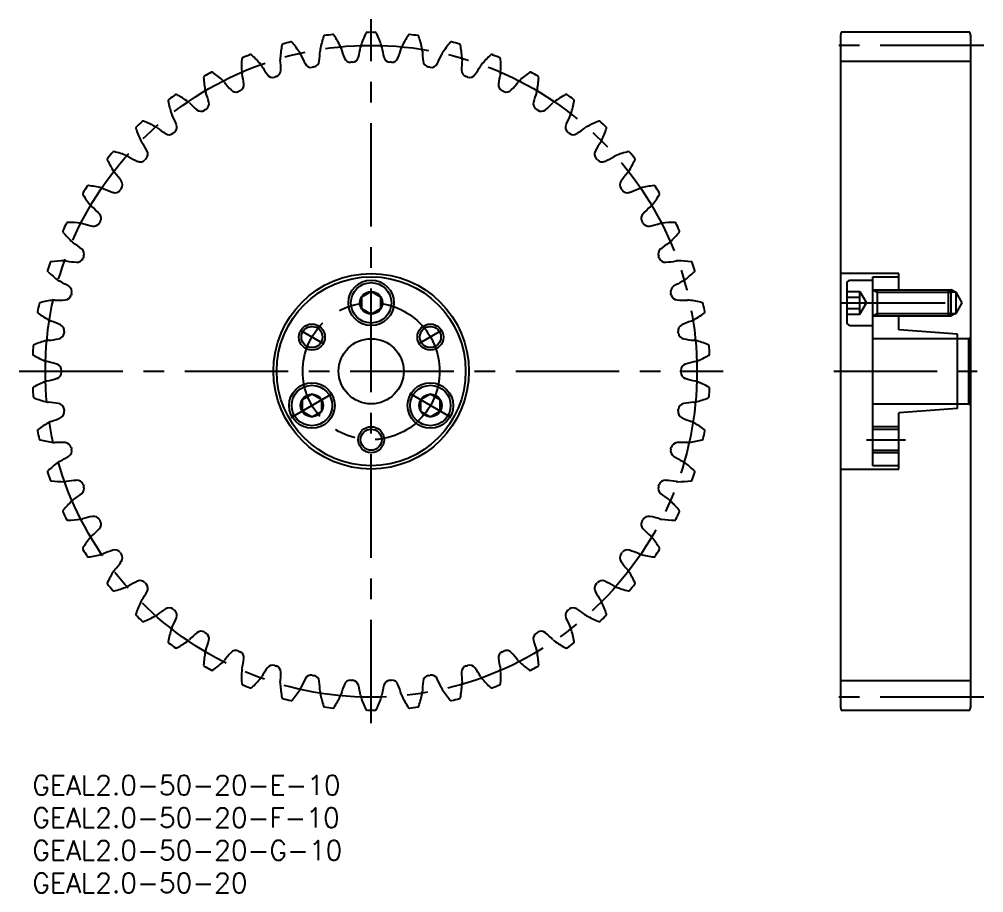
# Model space of a CAD drawing. Extents: x -2 to 221, y -18 to 256.
# Drawn here: x -2 to 146, y -18 to 116 of the extents above; entities that cross this region are included whole.
import ezdxf

# ---------------------------------------------------------------- set-up
doc = ezdxf.new("R2010")
doc.units = 0
doc.header["$LTSCALE"] = 0.5
doc.linetypes.add('CENTER', pattern=[50.8, 31.75, -6.35, 6.35, -6.35])
for name, color, linetype in [('AM_0', 7, 'CONTINUOUS'), ('MSM_CENTER', 1, 'CENTER'), ('MSM_CONTINUOUS', 7, 'CONTINUOUS'), ('MSM_NARROW', 5, 'CONTINUOUS'), ('MSM_PART_NUMBER', 7, 'CONTINUOUS')]:
    doc.layers.add(name, color=color, linetype=linetype)
doc.styles.get("Standard").update_dxf_attribs({"font": 'txt.shx', "height": 2, "bigfont": 'bigfont.shx'})

# ---------------------------------------------------------------- blocks, each defined once
blk = doc.blocks.new('*U4')
at = {"layer": 'MSM_PART_NUMBER'}
blk.add_text('GEAL2.0-50-20-F-10', height=3, dxfattribs=at).set_placement((0, -8))
blk = doc.blocks.new('*U5')
at = {"layer": 'MSM_PART_NUMBER'}
blk.add_text('GEAL2.0-50-20-E-10', height=3, dxfattribs=at).set_placement((0, -3))
blk = doc.blocks.new('*U6')
at = {"layer": 'MSM_PART_NUMBER'}
blk.add_text('GEAL2.0-50-20-G-10', height=3, dxfattribs=at).set_placement((0, -13))
blk = doc.blocks.new('*U7')
at = {"layer": 'MSM_PART_NUMBER'}
blk.add_text('GEAL2.0-50-20', height=3, dxfattribs=at).set_placement((0, -18))

msp = doc.modelspace()

# ---------------------------------------------------------------- linework, layer by layer
at = {"layer": 'AM_0'}
for p, q in [((129, 53.12), (133, 53.12)), ((129, 49.88), (133, 49.88))]:
    msp.add_line(p, q, dxfattribs=at)
at = {"layer": 'MSM_CENTER'}
for p, q in [((52, 8), (52, 116)), ((146, 112), (122, 112)), ((124.2, 72.5), (143.17, 72.5)), ((41.09, 68.3), (44.73, 66.2)), ((62.91, 68.3), (59.27, 66.2)), ((-2, 62), (106, 62)), ((123, 62), (145, 62)), ((39.72, 54.91), (46.09, 58.59)), ((64.28, 54.91), (57.91, 58.59)), ((128, 51.5), (134, 51.5)), ((146, 12), (122, 12))]:
    msp.add_line(p, q, dxfattribs=at)
for radius in [50, 10.5]:
    msp.add_circle((52, 62), radius, dxfattribs=at)
at = {"layer": 'MSM_CONTINUOUS'}
for p, q in [((124.13, 114), (124, 113.5)), ((143.87, 114), (124.13, 114)), ((144, 113.5), (143.87, 114)), ((124, 113.5), (124, 10.5)), ((144, 10.5), (144, 113.5)), ((144, 109.5), (124, 109.5)), ((133, 77), (124, 77)), ((133, 74.5), (133, 77)), ((125, 75.6), (125.4, 76)), ((125, 75.6), (125, 69.4)), ((125.4, 76), (129, 76)), ((129, 47.5), (129, 76.5)), ((129, 76.5), (133, 76.5)), ((52, 74.23), (50.5, 73.37)), ((53.5, 73.37), (52, 74.23)), ((125, 74.23), (127, 74.23)), ((127, 74.23), (128, 72.5)), ((127, 70.77), (127, 74.23)), ((129, 74.5), (140.62, 74.5)), ((129.66, 74.5), (129.66, 70.5)), ((140.62, 70.5), (140.62, 74.5)), ((141, 74.12), (140.62, 74.5)), ((141.75, 74.12), (140.95, 74.12)), ((141, 70.88), (141, 74.12)), ((141.75, 70.88), (141.75, 74.12)), ((142.69, 72.5), (141.75, 74.12)), ((50.5, 73.37), (50.5, 71.63)), ((53.5, 71.63), (53.5, 73.37)), ((125, 73.37), (127, 73.37)), ((50.5, 71.63), (52, 70.77)), ((52, 70.77), (53.5, 71.63)), ((125, 71.63), (127, 71.63)), ((127, 70.77), (128, 72.5)), ((141.75, 70.88), (142.69, 72.5)), ((125, 70.77), (127, 70.77)), ((129, 70.5), (140.62, 70.5)), ((133, 68.38), (133, 70.5)), ((140.62, 70.5), (141, 70.88)), ((140.95, 70.88), (141.75, 70.88)), ((125.4, 69), (125, 69.4)), ((125.4, 69), (129, 69)), ((142, 67.69), (133, 68.38)), ((143.7, 67), (129, 67)), ((142, 56.31), (142, 67.69)), ((144, 67.3), (143.7, 67)), ((143.7, 57), (143.7, 67)), ((42.91, 58.48), (41.41, 57.62)), ((44.41, 57.62), (42.91, 58.48)), ((61.09, 58.48), (59.59, 57.62)), ((62.59, 57.62), (61.09, 58.48)), ((41.41, 57.62), (41.41, 55.88)), ((44.41, 55.88), (44.41, 57.62)), ((59.59, 57.62), (59.59, 55.88)), ((62.59, 55.88), (62.59, 57.62)), ((129, 57), (143.7, 57)), ((142, 56.31), (133, 55.63)), ((143.7, 57), (144, 56.7)), ((41.41, 55.88), (42.91, 55.02)), ((42.91, 55.02), (44.41, 55.88)), ((59.59, 55.88), (61.09, 55.02)), ((61.09, 55.02), (62.59, 55.88)), ((133, 47), (133, 55.63)), ((133, 47.5), (129, 47.5)), ((124, 47), (133, 47)), ((144, 14.5), (124, 14.5)), ((124, 10.5), (124.13, 10)), ((143.87, 10), (144, 10.5)), ((124.13, 10), (143.87, 10))]:
    msp.add_line(p, q, dxfattribs=at)
for centre, radius in [((52, 62), 15), ((52, 62), 14.5), ((52, 72.5), 3.5), ((52, 72.5), 3.1), ((52, 72.5), 1.73), ((42.91, 67.25), 1.62), ((61.09, 67.25), 1.62), ((52, 62), 5), ((42.91, 56.75), 3.5), ((42.91, 56.75), 3.1), ((61.09, 56.75), 3.5), ((61.09, 56.75), 3.1), ((42.91, 56.75), 1.73), ((61.09, 56.75), 1.73), ((52, 51.5), 1.62)]:
    msp.add_circle(centre, radius, dxfattribs=at)
for centre, radius, start, end in [((51.37, 113.8), 0.2, 90.6968, 154.7413), ((52, 62), 52, 89.3032, 90.6968), ((52.63, 113.8), 0.2, 25.2587, 89.3032), ((52, 62), 52, 103.7032, 105.0968), ((39.73, 112.33), 0.2, 39.6587, 103.7032), ((60.54, 108.2), 16.67, 161.9413, 169), ((44.88, 113.31), 0.2, 97.8969, 161.9413), ((52, 62), 52, 96.5032, 97.8968), ((46.13, 113.47), 0.2, 32.4587, 96.5032), ((32.24, 104.63), 16.67, 25.4, 32.4587), ((66.26, 106.77), 16.67, 154.7413, 161.8), ((37.74, 106.77), 16.67, 18.2, 25.2587), ((71.76, 104.63), 16.67, 147.5413, 154.6), ((57.87, 113.47), 0.2, 83.4968, 147.5413), ((52, 62), 52, 82.1032, 83.4968), ((59.12, 113.31), 0.2, 18.0587, 82.1032), ((43.46, 108.2), 16.67, 11, 18.0587), ((64.27, 112.33), 0.2, 76.2968, 140.3413), ((52, 62), 52, 74.9032, 76.2968), ((54.68, 108.91), 16.67, 169.1413, 176.2), ((38.51, 112.01), 0.2, 105.0969, 169.1413), ((27.05, 101.82), 16.67, 32.6, 39.6587), ((24.16, 111.8), 20, 353.5541, 358.0665), ((45.8, 111.07), 1.65, 169, 178.1121), ((45.8, 111.07), 1.65, 16.2879, 25.4), ((66.58, 117.16), 20, 196.3335, 200.8459), ((30.62, 114.89), 20, 346.3541, 350.8665), ((52, 111.46), 1.65, 161.8, 170.9121), ((52, 111.46), 1.65, 9.0879, 18.2), ((73.38, 114.89), 20, 189.1335, 193.6459), ((37.42, 117.16), 20, 339.1541, 343.6665), ((58.2, 111.07), 1.65, 154.6, 163.7121), ((58.2, 111.07), 1.65, 1.8879, 11), ((79.84, 111.8), 20, 181.9335, 186.4459), ((76.95, 101.82), 16.67, 140.3413, 147.4), ((65.49, 112.01), 0.2, 10.8587, 74.9032), ((49.32, 108.91), 16.67, 3.8, 10.8587), ((48.78, 108.88), 16.67, 176.3413, 183.4), ((32.35, 109.93), 0.2, 112.2969, 176.3413), ((52, 62), 52, 110.9032, 112.2968), ((33.52, 110.39), 0.2, 46.8587, 110.9032), ((22.26, 98.38), 16.67, 39.8, 46.8587), ((39.7, 109.91), 1.65, 176.2, 185.3121), ((18.14, 107.92), 20, 0.7541, 5.2665), ((39.7, 109.91), 1.65, 23.4879, 32.6), ((59.55, 118.55), 20, 203.5335, 208.0459), ((43.04, 109.67), 1, 280.646, 353.5541), ((48.82, 110.4), 1, 200.8459, 273.754), ((49.08, 110.41), 1, 273.446, 346.3541), ((54.92, 110.41), 1, 193.6459, 266.554), ((55.18, 110.4), 1, 266.246, 339.1541), ((60.96, 109.67), 1, 186.4459, 259.354), ((44.45, 118.55), 20, 331.9541, 336.4665), ((64.3, 109.91), 1.65, 147.4, 156.5121), ((85.86, 107.92), 20, 174.7335, 179.2459), ((64.3, 109.91), 1.65, 354.6879, 3.8), ((81.74, 98.38), 16.67, 133.1413, 140.2), ((70.48, 110.39), 0.2, 69.0968, 133.1413), ((52, 62), 52, 67.7032, 69.0968), ((71.65, 109.93), 0.2, 3.6587, 67.7032), ((55.22, 108.88), 16.67, 356.6, 3.6587), ((33.79, 107.99), 1.65, 30.6879, 39.8), ((52.41, 119.05), 20, 210.7335, 215.2459), ((37.14, 108.17), 1, 287.846, 0.7541), ((42.78, 109.62), 1, 208.0459, 280.954), ((52, 62), 47.5, 100.646, 100.954), ((52, 62), 47.5, 93.446, 93.754), ((52, 62), 47.5, 86.246, 86.554), ((52, 62), 47.5, 79.046, 79.354), ((61.22, 109.62), 1, 259.046, 331.9541), ((66.86, 108.17), 1, 179.2459, 252.154), ((51.59, 119.05), 20, 324.7541, 329.2665), ((70.21, 107.99), 1.65, 140.2, 149.3121), ((26.49, 107.09), 0.2, 119.4969, 183.5413), ((42.93, 108.1), 16.67, 183.5413, 190.6), ((52, 62), 52, 118.1032, 119.4968), ((27.6, 107.69), 0.2, 54.0587, 118.1032), ((17.93, 94.36), 16.67, 47, 54.0587), ((33.79, 107.99), 1.65, 183.4, 192.5121), ((12.65, 103.31), 20, 7.9541, 12.4665), ((36.89, 108.09), 1, 215.2459, 288.154), ((52, 62), 47.5, 107.846, 108.154), ((52, 62), 47.5, 71.846, 72.154), ((67.11, 108.09), 1, 251.846, 324.7541), ((91.35, 103.31), 20, 167.5335, 172.0459), ((70.21, 107.99), 1.65, 347.4879, 356.6), ((86.07, 94.36), 16.67, 125.9413, 133), ((76.4, 107.69), 0.2, 61.8968, 125.9413), ((52, 62), 52, 60.5032, 61.8968), ((61.07, 108.1), 16.67, 349.4, 356.4587), ((77.51, 107.09), 0.2, 356.4587, 60.5032), ((28.17, 105.34), 1.65, 37.8879, 47), ((45.25, 118.65), 20, 217.9335, 222.4459), ((31.23, 105.83), 1, 222.4459, 295.354), ((31.47, 105.94), 1, 295.046, 7.9541), ((72.53, 105.94), 1, 172.0459, 244.954), ((72.77, 105.83), 1, 244.646, 317.5541), ((58.75, 118.65), 20, 317.5541, 322.0665), ((75.83, 105.34), 1.65, 133, 142.1121), ((21.05, 103.53), 0.2, 126.6969, 190.7413), ((52, 62), 52, 125.3032, 126.6968), ((22.06, 104.27), 0.2, 61.2587, 125.3032), ((14.15, 89.84), 16.67, 54.2, 61.2587), ((28.17, 105.34), 1.65, 190.6, 199.7121), ((7.78, 98.05), 20, 15.1541, 19.6665), ((52, 62), 47.5, 115.046, 115.354), ((52, 62), 47.5, 64.646, 64.954), ((96.22, 98.05), 20, 160.3335, 164.8459), ((75.83, 105.34), 1.65, 340.2879, 349.4), ((89.85, 89.84), 16.67, 118.7413, 125.8), ((81.94, 104.27), 0.2, 54.6968, 118.7413), ((52, 62), 52, 53.3032, 54.6968), ((82.95, 103.53), 0.2, 349.2587, 53.3032), ((37.22, 106.6), 16.67, 190.7413, 197.8), ((22.93, 102.01), 1.65, 45.0879, 54.2), ((38.21, 117.36), 20, 225.1335, 229.6459), ((52, 62), 47.5, 122.246, 122.554), ((26.12, 103.02), 1, 302.246, 15.1541), ((77.88, 103.02), 1, 164.8459, 237.754), ((52, 62), 47.5, 57.446, 57.754), ((65.79, 117.36), 20, 310.3541, 314.8665), ((81.07, 102.01), 1.65, 125.8, 134.9121), ((66.78, 106.6), 16.67, 342.2, 349.2587), ((22.93, 102.01), 1.65, 197.8, 206.9121), ((3.61, 92.23), 20, 22.3541, 26.8665), ((25.9, 102.88), 1, 229.6459, 302.554), ((78.1, 102.88), 1, 237.446, 310.3541), ((100.39, 92.23), 20, 153.1335, 157.6459), ((81.07, 102.01), 1.65, 333.0879, 342.2), ((16.08, 99.33), 0.2, 133.8969, 197.9413), ((31.75, 104.4), 16.67, 197.9413, 205), ((52, 62), 52, 132.5032, 133.8968), ((17, 100.19), 0.2, 68.4587, 132.5032), ((10.96, 84.87), 16.67, 61.4, 68.4587), ((18.14, 98.05), 1.65, 52.2879, 61.4), ((31.38, 115.19), 20, 232.3335, 236.8459), ((21.19, 99.45), 1, 309.446, 22.3541), ((82.81, 99.45), 1, 157.6459, 230.554), ((72.62, 115.19), 20, 303.1541, 307.6665), ((85.86, 98.05), 1.65, 118.6, 127.7121), ((93.04, 84.87), 16.67, 111.5413, 118.6), ((87, 100.19), 0.2, 47.4968, 111.5413), ((52, 62), 52, 46.1032, 47.4968), ((72.25, 104.4), 16.67, 335, 342.0587), ((87.92, 99.33), 0.2, 342.0587, 46.1032), ((20.98, 99.29), 1, 236.8459, 309.754), ((52, 62), 47.5, 129.446, 129.754), ((52, 62), 47.5, 50.246, 50.554), ((83.02, 99.29), 1, 230.246, 303.1541), ((18.14, 98.05), 1.65, 205, 214.1121), ((0.21, 85.92), 20, 29.5541, 34.0665), ((103.79, 85.92), 20, 145.9335, 150.4459), ((85.86, 98.05), 1.65, 325.8879, 335), ((52, 62), 52, 139.7032, 141.0968), ((12.49, 95.5), 0.2, 75.6587, 139.7032), ((8.41, 79.55), 16.67, 68.6, 75.6587), ((13.89, 93.53), 1.65, 59.4879, 68.6), ((24.87, 112.19), 20, 239.5335, 244.0459), ((16.73, 95.3), 1, 316.646, 29.5541), ((87.27, 95.3), 1, 150.4459, 223.354), ((79.13, 112.19), 20, 295.9541, 300.4665), ((90.11, 93.53), 1.65, 111.4, 120.5121), ((95.59, 79.55), 16.67, 104.3413, 111.4), ((91.51, 95.5), 0.2, 40.2968, 104.3413), ((52, 62), 52, 38.9032, 40.2968), ((11.69, 94.53), 0.2, 141.0969, 205.1413), ((26.6, 101.53), 16.67, 205.1413, 212.2), ((16.56, 95.11), 1, 244.0459, 316.954), ((52, 62), 47.5, 136.646, 136.954), ((52, 62), 47.5, 43.046, 43.354), ((87.44, 95.11), 1, 223.046, 295.9541), ((77.4, 101.53), 16.67, 327.8, 334.8587), ((92.31, 94.53), 0.2, 334.8587, 38.9032), ((13.89, 93.53), 1.65, 212.2, 221.3121), ((-2.38, 79.24), 20, 36.7541, 41.2665), ((106.38, 79.24), 20, 138.7335, 143.2459), ((90.11, 93.53), 1.65, 318.6879, 327.8), ((52, 62), 52, 146.9032, 148.2968), ((8.6, 90.29), 0.2, 82.8587, 146.9032), ((6.56, 73.95), 16.67, 75.8, 82.8587), ((12.84, 90.61), 1, 323.846, 36.7541), ((91.16, 90.61), 1, 143.2459, 216.154), ((97.44, 73.95), 16.67, 97.1413, 104.2), ((95.4, 90.29), 0.2, 33.0968, 97.1413), ((52, 62), 52, 31.7032, 33.0968), ((7.93, 89.22), 0.2, 148.2969, 212.3413), ((21.84, 98.03), 16.67, 212.3413, 219.4), ((10.24, 88.5), 1.65, 66.6879, 75.8), ((18.79, 108.39), 20, 246.7335, 251.2459), ((12.69, 90.4), 1, 251.2459, 324.154), ((52, 62), 47.5, 143.846, 144.154), ((52, 62), 47.5, 35.846, 36.154), ((91.31, 90.4), 1, 215.846, 288.7541), ((85.21, 108.39), 20, 288.7541, 293.2665), ((93.76, 88.5), 1.65, 104.2, 113.3121), ((82.16, 98.03), 16.67, 320.6, 327.6587), ((96.07, 89.22), 0.2, 327.6587, 31.7032), ((10.24, 88.5), 1.65, 219.4, 228.5121), ((93.76, 88.5), 1.65, 311.4879, 320.6), ((-4.12, 72.29), 20, 43.9541, 48.4665), ((9.56, 85.48), 1, 331.046, 43.9541), ((94.44, 85.48), 1, 136.0459, 208.954), ((108.12, 72.29), 20, 131.5335, 136.0459), ((52, 62), 52, 154.1032, 155.4968), ((5.4, 84.62), 0.2, 90.0587, 154.1032), ((5.42, 68.16), 16.67, 83, 90.0587), ((7.25, 83.06), 1.65, 73.8879, 83), ((13.24, 103.87), 20, 253.9335, 258.4459), ((9.44, 85.25), 1, 258.4459, 331.354), ((52, 62), 47.5, 151.046, 151.354), ((52, 62), 47.5, 28.646, 28.954), ((94.56, 85.25), 1, 208.646, 281.5541), ((90.76, 103.87), 20, 281.5541, 286.0665), ((96.75, 83.06), 1.65, 97, 106.1121), ((98.58, 68.16), 16.67, 89.9413, 97), ((98.6, 84.62), 0.2, 25.8968, 89.9413), ((52, 62), 52, 24.5032, 25.8968), ((4.87, 83.48), 0.2, 155.4969, 219.5413), ((17.56, 93.97), 16.67, 219.5413, 226.6), ((86.44, 93.97), 16.67, 313.4, 320.4587), ((99.13, 83.48), 0.2, 320.4587, 24.5032), ((7.25, 83.06), 1.65, 226.6, 235.7121), ((-4.96, 65.18), 20, 51.1541, 55.6665), ((108.96, 65.18), 20, 124.3335, 128.8459), ((96.75, 83.06), 1.65, 304.2879, 313.4), ((6.95, 79.98), 1, 338.246, 51.1541), ((97.05, 79.98), 1, 128.8459, 201.754), ((52, 62), 52, 161.3032, 162.6968), ((2.93, 78.61), 0.2, 97.2587, 161.3032), ((5.01, 62.27), 16.67, 90.2, 97.2587), ((4.96, 77.28), 1.65, 81.0879, 90.2), ((8.3, 98.68), 20, 261.1335, 265.6459), ((6.86, 79.73), 1, 265.6459, 338.554), ((52, 62), 47.5, 158.246, 158.554), ((52, 62), 47.5, 21.446, 21.754), ((97.14, 79.73), 1, 201.446, 274.3541), ((95.7, 98.68), 20, 274.3541, 278.8665), ((99.04, 77.28), 1.65, 89.8, 98.9121), ((98.99, 62.27), 16.67, 82.7413, 89.8), ((101.07, 78.61), 0.2, 18.6968, 82.7413), ((52, 62), 52, 17.3032, 18.6968), ((2.54, 77.41), 0.2, 162.6969, 226.7413), ((13.83, 89.4), 16.67, 226.7413, 233.8), ((90.17, 89.4), 16.67, 306.2, 313.2587), ((101.46, 77.41), 0.2, 313.2587, 17.3032), ((4.96, 77.28), 1.65, 233.8, 242.9121), ((-4.91, 58.01), 20, 58.3541, 62.8665), ((108.91, 58.01), 20, 117.1335, 121.6459), ((99.04, 77.28), 1.65, 297.0879, 306.2), ((5.06, 74.19), 1, 345.446, 58.3541), ((98.94, 74.19), 1, 121.6459, 194.554), ((5.35, 56.38), 16.67, 97.4, 104.4587), ((3.42, 71.27), 1.65, 88.2879, 97.4), ((4.05, 92.91), 20, 268.3335, 272.8459), ((4.99, 73.94), 1, 272.8459, 345.754), ((52, 62), 47.5, 165.446, 165.754), ((52, 62), 47.5, 14.246, 14.554), ((99.01, 73.94), 1, 194.246, 267.1541), ((99.95, 92.91), 20, 267.1541, 271.6665), ((100.58, 71.27), 1.65, 82.6, 91.7121), ((98.65, 56.38), 16.67, 75.5413, 82.6), ((1, 71.09), 0.2, 169.8968, 233.9413), ((52, 62), 52, 168.5032, 169.8968), ((1.24, 72.32), 0.2, 104.4587, 168.5032), ((102.76, 72.32), 0.2, 11.4968, 75.5413), ((52, 62), 52, 10.1032, 11.4968), ((103, 71.09), 0.2, 306.0587, 10.1032), ((10.7, 84.4), 16.67, 233.9413, 241), ((3.42, 71.27), 1.65, 241, 250.1121), ((-3.96, 50.91), 20, 65.5541, 70.0665), ((107.96, 50.91), 20, 109.9335, 114.4459), ((100.58, 71.27), 1.65, 289.8879, 299), ((93.3, 84.4), 16.67, 299, 306.0587), ((3.9, 68.21), 1, 352.646, 65.5541), ((100.1, 68.21), 1, 114.4459, 187.354), ((6.42, 50.58), 16.67, 104.6, 111.6587), ((2.64, 65.11), 1.65, 95.4879, 104.6), ((0.55, 86.66), 20, 275.5335, 280.0459), ((3.87, 67.95), 1, 280.0459, 352.954), ((52, 62), 47.5, 172.646, 172.954), ((52, 62), 47.5, 7.046, 7.354), ((100.13, 67.95), 1, 187.046, 259.9541), ((103.45, 86.66), 20, 259.9541, 264.4665), ((101.36, 65.11), 1.65, 75.4, 84.5121), ((97.58, 50.58), 16.67, 68.3413, 75.4), ((52, 62), 52, 175.7032, 177.0968), ((0.35, 65.88), 0.2, 111.6587, 175.7032), ((103.65, 65.88), 0.2, 4.2968, 68.3413), ((52, 62), 52, 2.9032, 4.2968), ((0.27, 64.62), 0.2, 177.0968, 241.1413), ((8.21, 79.05), 16.67, 241.1413, 248.2), ((95.79, 79.05), 16.67, 291.8, 298.8587), ((103.73, 64.62), 0.2, 298.8587, 2.9032), ((2.64, 65.11), 1.65, 248.2, 257.3121), ((-2.13, 43.98), 20, 72.7541, 77.2665), ((3.5, 62.13), 1, 359.846, 72.7541), ((100.5, 62.13), 1, 107.2459, 180.154), ((106.13, 43.98), 20, 102.7335, 107.2459), ((101.36, 65.11), 1.65, 282.6879, 291.8), ((-2.13, 80.02), 20, 282.7335, 287.2459), ((3.5, 61.87), 1, 287.2459, 0.154), ((52, 62), 47.5, 179.846, 180.154), ((52, 62), 47.5, 359.846, 0.154), ((100.5, 61.87), 1, 179.846, 252.7541), ((106.13, 80.02), 20, 252.7541, 257.2665), ((0.27, 59.38), 0.2, 118.8587, 182.9032), ((52, 62), 52, 182.9032, 184.2968), ((8.21, 44.95), 16.67, 111.8, 118.8587), ((2.64, 58.89), 1.65, 102.6879, 111.8), ((101.36, 58.89), 1.65, 68.2, 77.3121), ((95.79, 44.95), 16.67, 61.1413, 68.2), ((103.73, 59.38), 0.2, 357.0968, 61.1413), ((52, 62), 52, 355.7032, 357.0968), ((0.35, 58.12), 0.2, 184.2968, 248.3413), ((6.42, 73.42), 16.67, 248.3413, 255.4), ((97.58, 73.42), 16.67, 284.6, 291.6587), ((103.65, 58.12), 0.2, 291.6587, 355.7032), ((2.64, 58.89), 1.65, 255.4, 264.5121), ((0.55, 37.34), 20, 79.9541, 84.4665), ((3.87, 56.05), 1, 7.046, 79.9541), ((100.13, 56.05), 1, 100.0459, 172.954), ((103.45, 37.34), 20, 95.5335, 100.0459), ((101.36, 58.89), 1.65, 275.4879, 284.6), ((-3.96, 73.09), 20, 289.9335, 294.4459), ((3.9, 55.79), 1, 294.4459, 7.354), ((52, 62), 47.5, 187.046, 187.354), ((100.1, 55.79), 1, 172.646, 245.5541), ((52, 62), 47.5, 352.646, 352.954), ((107.96, 73.09), 20, 245.5541, 250.0665), ((10.7, 39.6), 16.67, 119, 126.0587), ((3.42, 52.73), 1.65, 109.8879, 119), ((100.58, 52.73), 1.65, 61, 70.1121), ((93.3, 39.6), 16.67, 53.9413, 61), ((1, 52.91), 0.2, 126.0587, 190.1032), ((52, 62), 52, 190.1032, 191.4968), ((52, 62), 52, 348.5032, 349.8968), ((103, 52.91), 0.2, 349.8968, 53.9413), ((1.24, 51.68), 0.2, 191.4968, 255.5413), ((5.35, 67.62), 16.67, 255.5413, 262.6), ((3.42, 52.73), 1.65, 262.6, 271.7121), ((4.05, 31.09), 20, 87.1541, 91.6665), ((4.99, 50.06), 1, 14.246, 87.1541), ((99.01, 50.06), 1, 92.8459, 165.754), ((99.95, 31.09), 20, 88.3335, 92.8459), ((100.58, 52.73), 1.65, 268.2879, 277.4), ((98.65, 67.62), 16.67, 277.4, 284.4587), ((102.76, 51.68), 0.2, 284.4587, 348.5035), ((-4.91, 65.99), 20, 297.1335, 301.6459), ((5.06, 49.81), 1, 301.6459, 14.554), ((52, 62), 47.5, 194.246, 194.554), ((98.94, 49.81), 1, 165.446, 238.3541), ((52, 62), 47.5, 345.446, 345.754), ((108.91, 65.99), 20, 238.3541, 242.8665), ((13.83, 34.6), 16.67, 126.2, 133.2587), ((4.96, 46.72), 1.65, 117.0879, 126.2), ((99.04, 46.72), 1.65, 53.8, 62.9121), ((90.17, 34.6), 16.67, 46.7413, 53.8), ((2.54, 46.59), 0.2, 133.2587, 197.3032), ((52, 62), 52, 197.3032, 198.6968), ((52, 62), 52, 341.3032, 342.6968), ((101.46, 46.59), 0.2, 342.6968, 46.7413), ((2.93, 45.39), 0.2, 198.6968, 262.7413), ((5.01, 61.73), 16.67, 262.7413, 269.8), ((4.96, 46.72), 1.65, 269.8, 278.9121), ((8.3, 25.32), 20, 94.3541, 98.8665), ((6.86, 44.27), 1, 21.446, 94.3541), ((52, 62), 47.5, 201.446, 201.754), ((52, 62), 47.5, 338.246, 338.554), ((97.14, 44.27), 1, 85.6459, 158.554), ((95.7, 25.32), 20, 81.1335, 85.6459), ((99.04, 46.72), 1.65, 261.0879, 270.2), ((98.99, 61.73), 16.67, 270.2, 277.2587), ((101.07, 45.39), 0.2, 277.2587, 341.3032), ((-4.96, 58.82), 20, 304.3335, 308.8459), ((6.95, 44.02), 1, 308.8459, 21.754), ((97.05, 44.02), 1, 158.246, 231.1541), ((108.96, 58.82), 20, 231.1541, 235.6665), ((17.56, 30.03), 16.67, 133.4, 140.4587), ((7.25, 40.94), 1.65, 124.2879, 133.4), ((96.75, 40.94), 1.65, 46.6, 55.7121), ((86.44, 30.03), 16.67, 39.5413, 46.6), ((4.87, 40.52), 0.2, 140.4587, 204.5032), ((52, 62), 52, 204.5032, 205.8968), ((52, 62), 52, 334.1032, 335.4968), ((99.13, 40.52), 0.2, 335.4968, 39.5413), ((5.4, 39.38), 0.2, 205.8968, 269.9413), ((5.42, 55.84), 16.67, 269.9413, 277), ((7.25, 40.94), 1.65, 277, 286.1121), ((13.24, 20.13), 20, 101.5541, 106.0665), ((9.44, 38.75), 1, 28.646, 101.5541), ((9.56, 38.52), 1, 316.0459, 28.954), ((52, 62), 47.5, 208.646, 208.954), ((94.44, 38.52), 1, 151.046, 223.9541), ((52, 62), 47.5, 331.046, 331.354), ((94.56, 38.75), 1, 78.4459, 151.354), ((90.76, 20.13), 20, 73.9335, 78.4459), ((96.75, 40.94), 1.65, 253.8879, 263), ((98.58, 55.84), 16.67, 263, 270.0587), ((98.6, 39.38), 0.2, 270.0587, 334.1035), ((-4.12, 51.71), 20, 311.5335, 316.0459), ((108.12, 51.71), 20, 223.9541, 228.4665), ((21.84, 25.97), 16.67, 140.6, 147.6587), ((10.24, 35.5), 1.65, 131.4879, 140.6), ((93.76, 35.5), 1.65, 39.4, 48.5121), ((82.16, 25.97), 16.67, 32.3413, 39.4), ((7.93, 34.78), 0.2, 147.6587, 211.7032), ((52, 62), 52, 211.7032, 213.0968), ((18.79, 15.61), 20, 108.7541, 113.2665), ((12.69, 33.6), 1, 35.846, 108.7541), ((52, 62), 47.5, 215.846, 216.154), ((52, 62), 47.5, 323.846, 324.154), ((91.31, 33.6), 1, 71.2459, 144.154), ((85.21, 15.61), 20, 66.7335, 71.2459), ((52, 62), 52, 326.9032, 328.2968), ((96.07, 34.78), 0.2, 328.2968, 32.3413), ((8.6, 33.71), 0.2, 213.0968, 277.1413), ((6.56, 50.05), 16.67, 277.1413, 284.2), ((10.24, 35.5), 1.65, 284.2, 293.3121), ((-2.38, 44.76), 20, 318.7335, 323.2459), ((12.84, 33.39), 1, 323.2459, 36.154), ((91.16, 33.39), 1, 143.846, 216.7541), ((106.38, 44.76), 20, 216.7541, 221.2665), ((93.76, 35.5), 1.65, 246.6879, 255.8), ((97.44, 50.05), 16.67, 255.8, 262.8587), ((95.4, 33.71), 0.2, 262.8587, 326.9035), ((26.6, 22.47), 16.67, 147.8, 154.8587), ((13.89, 30.47), 1.65, 138.6879, 147.8), ((90.11, 30.47), 1.65, 32.2, 41.3121), ((77.4, 22.47), 16.67, 25.1413, 32.2), ((24.87, 11.81), 20, 115.9541, 120.4665), ((16.56, 28.89), 1, 43.046, 115.9541), ((87.44, 28.89), 1, 64.0459, 136.954), ((79.13, 11.81), 20, 59.5335, 64.0459), ((11.69, 29.47), 0.2, 154.8587, 218.9032), ((52, 62), 52, 218.9032, 220.2968), ((12.49, 28.5), 0.2, 220.2968, 284.3413), ((8.41, 44.45), 16.67, 284.3413, 291.4), ((13.89, 30.47), 1.65, 291.4, 300.5121), ((0.21, 38.08), 20, 325.9335, 330.4459), ((52, 62), 47.5, 223.046, 223.354), ((16.73, 28.7), 1, 330.4459, 43.354), ((87.27, 28.7), 1, 136.646, 209.5541), ((103.79, 38.08), 20, 209.5541, 214.0665), ((52, 62), 47.5, 316.646, 316.954), ((90.11, 30.47), 1.65, 239.4879, 248.6), ((95.59, 44.45), 16.67, 248.6, 255.6587), ((91.51, 28.5), 0.2, 255.6587, 319.7035), ((52, 62), 52, 319.7032, 321.0968), ((92.31, 29.47), 0.2, 321.0968, 25.1413), ((31.75, 19.6), 16.67, 155, 162.0587), ((18.14, 25.95), 1.65, 145.8879, 155), ((85.86, 25.95), 1.65, 25, 34.1121), ((72.25, 19.6), 16.67, 17.9413, 25), ((31.38, 8.81), 20, 123.1541, 127.6665), ((20.98, 24.71), 1, 50.246, 123.1541), ((52, 62), 47.5, 230.246, 230.554), ((21.19, 24.55), 1, 337.6459, 50.554), ((82.81, 24.55), 1, 129.446, 202.3541), ((52, 62), 47.5, 309.446, 309.754), ((83.02, 24.71), 1, 56.8459, 129.754), ((72.62, 8.81), 20, 52.3335, 56.8459), ((16.08, 24.67), 0.2, 162.0587, 226.1032), ((52, 62), 52, 226.1032, 227.4968), ((10.96, 39.13), 16.67, 291.5413, 298.6), ((18.14, 25.95), 1.65, 298.6, 307.7121), ((3.61, 31.77), 20, 333.1335, 337.6459), ((100.39, 31.77), 20, 202.3541, 206.8665), ((85.86, 25.95), 1.65, 232.2879, 241.4), ((93.04, 39.13), 16.67, 241.4, 248.4587), ((52, 62), 52, 312.5032, 313.8968), ((87.92, 24.67), 0.2, 313.8968, 17.9413), ((17, 23.81), 0.2, 227.4968, 291.5413), ((37.22, 17.4), 16.67, 162.2, 169.2587), ((22.93, 21.99), 1.65, 153.0879, 162.2), ((81.07, 21.99), 1.65, 17.8, 26.9121), ((66.78, 17.4), 16.67, 10.7413, 17.8), ((87, 23.81), 0.2, 248.4587, 312.5035), ((22.93, 21.99), 1.65, 305.8, 314.9121), ((38.21, 6.64), 20, 130.3541, 134.8665), ((25.9, 21.12), 1, 57.446, 130.3541), ((52, 62), 47.5, 237.446, 237.754), ((26.12, 20.98), 1, 344.8459, 57.754), ((77.88, 20.98), 1, 122.246, 195.1541), ((52, 62), 47.5, 302.246, 302.554), ((78.1, 21.12), 1, 49.6459, 122.554), ((65.79, 6.64), 20, 45.1335, 49.6459), ((81.07, 21.99), 1.65, 225.0879, 234.2), ((21.05, 20.47), 0.2, 169.2587, 233.3032), ((52, 62), 52, 233.3032, 234.6968), ((22.06, 19.73), 0.2, 234.6968, 298.7413), ((14.15, 34.16), 16.67, 298.7413, 305.8), ((7.78, 25.95), 20, 340.3335, 344.8459), ((96.22, 25.95), 20, 195.1541, 199.6665), ((89.85, 34.16), 16.67, 234.2, 241.2587), ((81.94, 19.73), 0.2, 241.2587, 305.3029), ((52, 62), 52, 305.3032, 306.6968), ((82.95, 20.47), 0.2, 306.6968, 10.7413), ((42.93, 15.9), 16.67, 169.4, 176.4587), ((28.17, 18.66), 1.65, 160.2879, 169.4), ((45.25, 5.35), 20, 137.5541, 142.0665), ((31.23, 18.17), 1, 64.646, 137.5541), ((52, 62), 47.5, 244.646, 244.954), ((31.47, 18.06), 1, 352.0459, 64.954), ((12.65, 20.69), 20, 347.5335, 352.0459), ((72.53, 18.06), 1, 115.046, 187.9541), ((91.35, 20.69), 20, 187.9541, 192.4665), ((52, 62), 47.5, 295.046, 295.354), ((72.77, 18.17), 1, 42.4459, 115.354), ((58.75, 5.35), 20, 37.9335, 42.4459), ((75.83, 18.66), 1.65, 10.6, 19.7121), ((61.07, 15.9), 16.67, 3.5413, 10.6), ((26.49, 16.91), 0.2, 176.4587, 240.5032), ((52, 62), 52, 240.5032, 241.8968), ((17.93, 29.64), 16.67, 305.9413, 313), ((28.17, 18.66), 1.65, 313, 322.1121), ((33.79, 16.01), 1.65, 167.4879, 176.6), ((52.41, 4.95), 20, 144.7541, 149.2665), ((36.89, 15.91), 1, 71.846, 144.7541), ((52, 62), 47.5, 251.846, 252.154), ((37.14, 15.83), 1, 359.2459, 72.154), ((66.86, 15.83), 1, 107.846, 180.7541), ((52, 62), 47.5, 287.846, 288.154), ((67.11, 15.91), 1, 35.2459, 108.154), ((51.59, 4.95), 20, 30.7335, 35.2459), ((70.21, 16.01), 1.65, 3.4, 12.5121), ((75.83, 18.66), 1.65, 217.8879, 227), ((86.07, 29.64), 16.67, 227, 234.0587), ((52, 62), 52, 298.1032, 299.4968), ((77.51, 16.91), 0.2, 299.4968, 3.5413), ((27.6, 16.31), 0.2, 241.8968, 305.9413), ((48.78, 15.12), 16.67, 176.6, 183.6587), ((22.26, 25.62), 16.67, 313.1413, 320.2), ((33.79, 16.01), 1.65, 320.2, 329.3121), ((18.14, 16.08), 20, 354.7335, 359.2459), ((59.55, 5.45), 20, 151.9541, 156.4665), ((42.78, 14.38), 1, 79.046, 151.9541), ((52, 62), 47.5, 259.046, 259.354), ((43.04, 14.33), 1, 6.4459, 79.354), ((60.96, 14.33), 1, 100.646, 173.5541), ((52, 62), 47.5, 280.646, 280.954), ((61.22, 14.38), 1, 28.0459, 100.954), ((44.45, 5.45), 20, 23.5335, 28.0459), ((85.86, 16.08), 20, 180.7541, 185.2665), ((70.21, 16.01), 1.65, 210.6879, 219.8), ((81.74, 25.62), 16.67, 219.8, 226.8587), ((55.22, 15.12), 16.67, 356.3413, 3.4), ((76.4, 16.31), 0.2, 234.0587, 298.1029), ((32.35, 14.07), 0.2, 183.6587, 247.7032), ((52, 62), 52, 247.7032, 249.0968), ((33.52, 13.61), 0.2, 249.0968, 313.1413), ((39.7, 14.09), 1.65, 174.6879, 183.8), ((54.68, 15.09), 16.67, 183.8, 190.8587), ((39.7, 14.09), 1.65, 327.4, 336.5121), ((24.16, 12.2), 20, 1.9335, 6.4459), ((66.58, 6.84), 20, 159.1541, 163.6665), ((48.82, 13.6), 1, 86.246, 159.1541), ((52, 62), 47.5, 266.246, 266.554), ((49.08, 13.59), 1, 13.6459, 86.554), ((30.62, 9.11), 20, 9.1335, 13.6459), ((73.38, 9.11), 20, 166.3541, 170.8665), ((54.92, 13.59), 1, 93.446, 166.3541), ((52, 62), 47.5, 273.446, 273.754), ((55.18, 13.6), 1, 20.8459, 93.754), ((37.42, 6.84), 20, 16.3335, 20.8459), ((79.84, 12.2), 20, 173.5541, 178.0665), ((64.3, 14.09), 1.65, 203.4879, 212.6), ((49.32, 15.09), 16.67, 349.1413, 356.2), ((64.3, 14.09), 1.65, 356.2, 5.3121), ((70.48, 13.61), 0.2, 226.8587, 290.9032), ((52, 62), 52, 290.9032, 292.2968), ((71.65, 14.07), 0.2, 292.2968, 356.3413), ((38.51, 11.99), 0.2, 190.8587, 254.9032), ((27.05, 22.18), 16.67, 320.3413, 327.4), ((45.8, 12.93), 1.65, 181.8879, 191), ((60.54, 15.8), 16.67, 191, 198.0587), ((32.24, 19.37), 16.67, 327.5413, 334.6), ((45.8, 12.93), 1.65, 334.6, 343.7121), ((52, 12.54), 1.65, 189.0879, 198.2), ((66.26, 17.23), 16.67, 198.2, 205.2587), ((37.74, 17.23), 16.67, 334.7413, 341.8), ((52, 12.54), 1.65, 341.8, 350.9121), ((58.2, 12.93), 1.65, 196.2879, 205.4), ((71.76, 19.37), 16.67, 205.4, 212.4587), ((43.46, 15.8), 16.67, 341.9413, 349), ((58.2, 12.93), 1.65, 349, 358.1121), ((76.95, 22.18), 16.67, 212.6, 219.6587), ((65.49, 11.99), 0.2, 285.0968, 349.1413), ((52, 62), 52, 254.9032, 256.2968), ((39.73, 11.67), 0.2, 256.2968, 320.3413), ((44.88, 10.69), 0.2, 198.0587, 262.1032), ((52, 62), 52, 262.1032, 263.4968), ((46.13, 10.53), 0.2, 263.4968, 327.5413), ((57.87, 10.53), 0.2, 212.4587, 276.5032), ((52, 62), 52, 276.5032, 277.8968), ((59.12, 10.69), 0.2, 277.8968, 341.9413), ((64.27, 11.67), 0.2, 219.6587, 283.7032), ((52, 62), 52, 283.7032, 285.0968), ((51.37, 10.2), 0.2, 205.2587, 269.3032), ((52.09, 62), 52, 269.3032, 270.6968), ((52.63, 10.2), 0.2, 270.6968, 334.7413)]:
    msp.add_arc(centre, radius, start, end, dxfattribs=at)
at = {"layer": 'MSM_NARROW'}
for p, q in [((129, 74.5), (129.66, 74.12)), ((129.66, 74.12), (141, 74.12)), ((140.62, 74.5), (141, 74.5)), ((141, 70.5), (141, 74.5)), ((141.66, 74.12), (141, 74.5)), ((129, 70.5), (129.66, 70.88)), ((129.66, 70.88), (141, 70.88)), ((140.62, 70.5), (141, 70.5)), ((141.66, 70.88), (141, 70.5)), ((133, 53.5), (129, 53.5)), ((133, 49.5), (129, 49.5))]:
    msp.add_line(p, q, dxfattribs=at)
for centre in [(42.91, 67.25), (61.09, 67.25), (52, 51.5)]:
    msp.add_circle(centre, 2, dxfattribs=at)

# ---------------------------------------------------------------- block references
at = {"layer": 'MSM_CONTINUOUS'}
for name in ['*U5', '*U4', '*U6', '*U7']:
    msp.add_blockref(name, (0, 0), dxfattribs=at)

doc.saveas('drawing.dxf')
